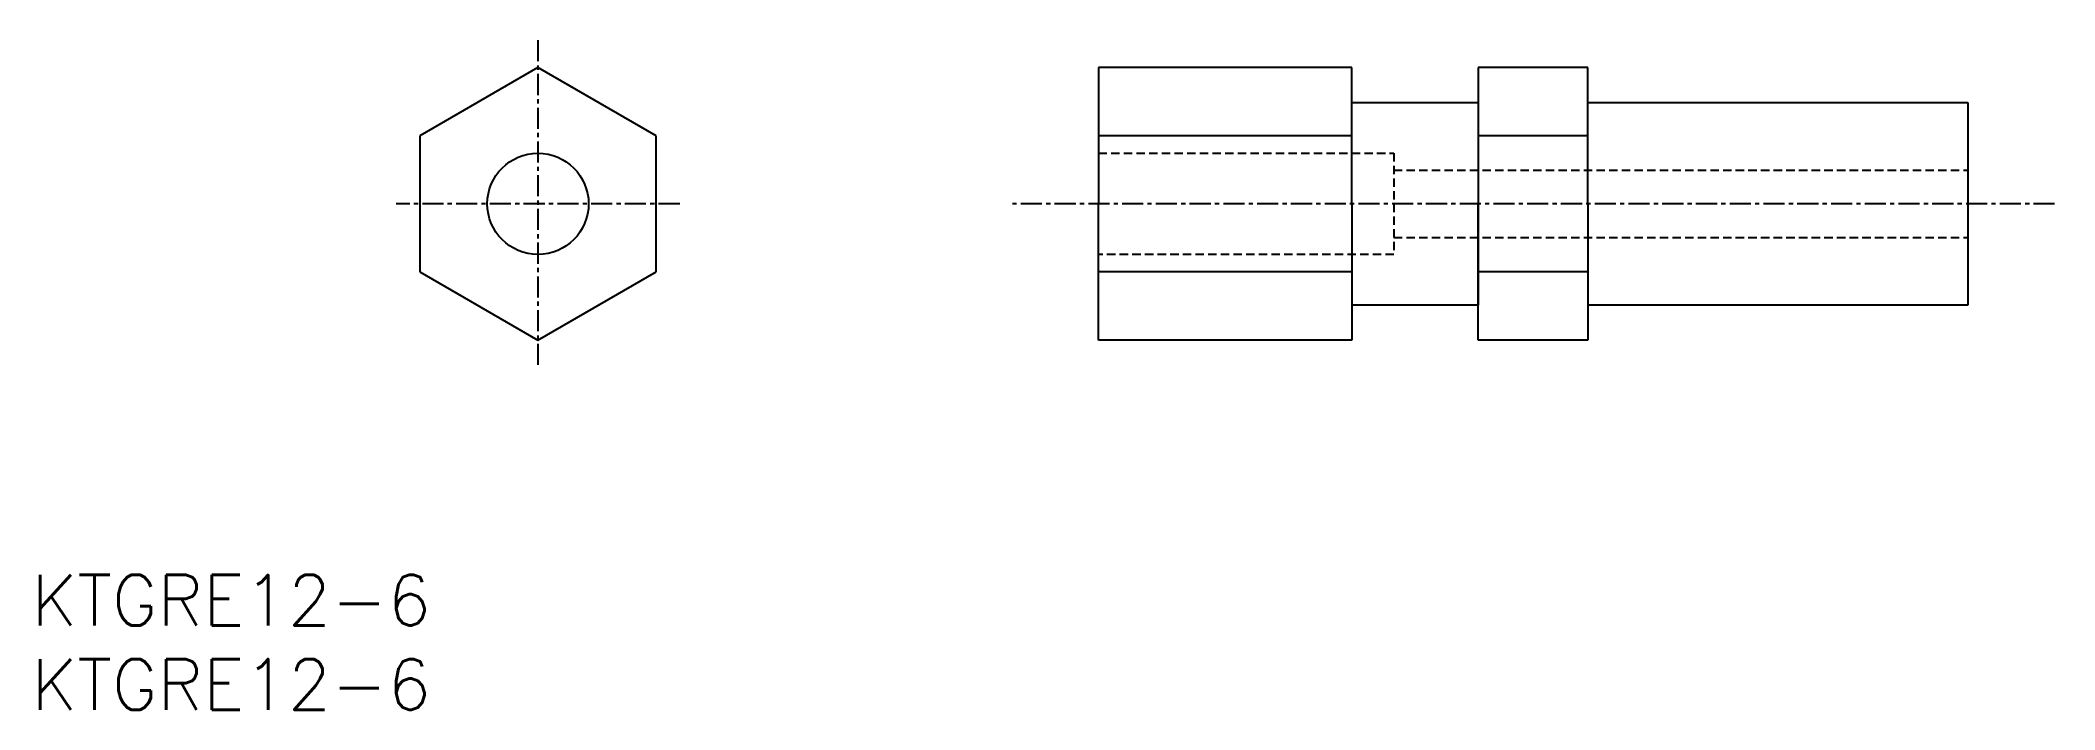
# Model space of a CAD drawing. Extents: x 1 to 120, y 0 to 40.
import ezdxf

# ---------------------------------------------------------------- set-up
doc = ezdxf.new("R2010")
doc.units = 0
doc.linetypes.add('CENTER', pattern=[2, 1.25, -0.25, 0.25, -0.25])
doc.linetypes.add('DASHED', pattern=[0.75, 0.5, -0.25])
doc.layers.get('0').update_dxf_attribs({"linetype": 'CONTINUOUS'})
doc.layers.add('CENTER', color=1, linetype='CENTER')
doc.styles.get("Standard").update_dxf_attribs({"font": 'txt.shx'})

# ---------------------------------------------------------------- blocks, each defined once
blk = doc.blocks.new('*U5')
at = {"color": 7, "linetype": 'CONTINUOUS'}
blk.add_text('KTGRE12-6', height=3, dxfattribs=at).set_placement((0, 0))
blk = doc.blocks.new('*U6')
at = {"color": 7, "linetype": 'CONTINUOUS'}
blk.add_text('KTGRE12-6', height=3, dxfattribs=at).set_placement((0, 5))

msp = doc.modelspace()

# ---------------------------------------------------------------- linework, layer by layer
at = {"color": 7, "linetype": 'CONTINUOUS'}
for p, q in [((30, 38.08), (23, 34.04)), ((37, 34.04), (30, 38.08)), ((78.21, 38.08), (63.21, 38.08)), ((63.21, 38.08), (63.21, 34.04)), ((78.21, 34.04), (78.21, 38.08)), ((92.21, 38.08), (85.71, 38.08)), ((85.71, 38.08), (85.71, 36)), ((92.21, 34.04), (92.21, 38.08)), ((78.21, 36), (85.7, 36)), ((85.7, 36), (85.7, 24)), ((85.7, 36), (85.71, 36)), ((85.71, 36), (85.71, 34.04)), ((92.21, 36), (114.71, 36)), ((114.71, 36), (114.71, 24)), ((23, 34.04), (23, 25.96)), ((37, 25.96), (37, 34.04)), ((78.21, 34.04), (63.21, 34.04)), ((63.21, 34.04), (63.21, 33)), ((78.21, 30), (78.21, 34.04)), ((92.21, 34.04), (85.71, 34.04)), ((85.71, 34.04), (85.71, 30)), ((92.21, 30), (92.21, 34.04)), ((63.21, 33), (63.21, 30)), ((63.21, 27), (63.21, 30)), ((78.21, 30), (78.21, 25.96)), ((85.71, 25.96), (85.71, 30)), ((92.21, 30), (92.21, 25.96)), ((63.21, 25.96), (63.21, 27)), ((23, 25.96), (30, 21.92)), ((30, 21.92), (37, 25.96)), ((63.21, 21.92), (63.21, 25.96)), ((78.21, 25.96), (63.21, 25.96)), ((78.21, 25.96), (78.21, 21.92)), ((92.21, 25.96), (85.71, 25.96)), ((85.71, 24), (85.71, 25.96)), ((92.21, 25.96), (92.21, 21.92)), ((85.7, 24), (78.21, 24)), ((85.7, 24), (85.71, 24)), ((85.71, 21.92), (85.71, 24)), ((114.71, 24), (92.21, 24)), ((78.21, 21.92), (63.21, 21.92)), ((92.21, 21.92), (85.71, 21.92))]:
    msp.add_line(p, q, dxfattribs=at)
at = {"color": 3, "linetype": 'DASHED'}
for p, q in [((63.21, 33), (80.71, 33)), ((80.71, 33), (80.71, 27)), ((80.71, 32), (114.71, 32)), ((80.71, 28), (114.71, 28)), ((80.71, 27), (63.21, 27))]:
    msp.add_line(p, q, dxfattribs=at)
at = {"color": 7, "linetype": 'CONTINUOUS'}
msp.add_circle((30, 30), 3, dxfattribs=at)
at = {"layer": 'CENTER', "color": 1, "linetype": 'CENTER'}
for p, q in [((30, 39.7), (30, 20.3)), ((38.4, 30), (21.6, 30)), ((119.86, 30), (58.06, 30))]:
    msp.add_line(p, q, dxfattribs=at)

# ---------------------------------------------------------------- block references
at = {"color": 7, "linetype": 'CONTINUOUS'}
for name in ['*U6', '*U5']:
    msp.add_blockref(name, (0, 0), dxfattribs=at)

doc.saveas('drawing.dxf')
